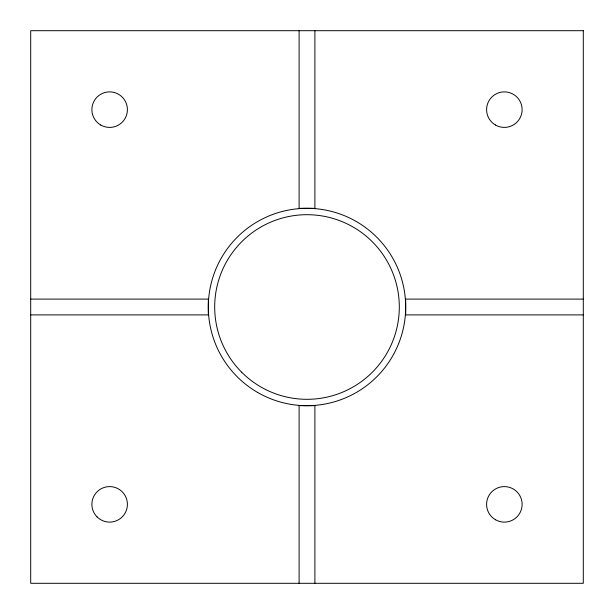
<?xml version="1.0" encoding="UTF-8"?>
<svg xmlns="http://www.w3.org/2000/svg" width="614" height="614" viewBox="0 0 614 614"><rect width="100%" height="100%" fill="white"/><g stroke="black" fill="none" stroke-linecap="round" stroke-linejoin="round"><path stroke-width="0.92" d="M30.7 299.102L208.323 299.102L208.323 314.898L30.7 314.898M583.3 299.102L405.677 299.102L405.677 314.898L583.3 314.898M314.898 30.7L314.898 208.323L299.102 208.323L299.102 30.7M314.898 583.3L314.898 405.677L299.102 405.677L299.102 583.3M583.3 30.7L30.7 30.7L30.7 583.3L583.3 583.3L583.3 30.7M257.657 392.461A98.677 98.677 0 0 0 405.677 307A98.677 98.677 0 0 0 257.657 221.539A98.677 98.677 0 0 0 257.657 392.461M100.765 125.026A17.76 17.76 0 0 0 127.405 109.645A17.76 17.76 0 0 0 100.765 94.257A17.76 17.76 0 0 0 100.765 125.026M495.475 125.026A17.76 17.76 0 0 0 522.123 109.645A17.76 17.76 0 0 0 495.475 94.257A17.76 17.76 0 0 0 495.475 125.026M97.104 516.934A17.76 17.76 0 0 0 126.806 508.929A17.76 17.76 0 0 0 105.017 487.209A17.76 17.76 0 0 0 97.104 516.934M495.475 519.743A17.76 17.76 0 0 0 522.123 504.355A17.76 17.76 0 0 0 495.475 488.974A17.76 17.76 0 0 0 495.475 519.743M241.724 372.276A92.307 92.307 0 0 0 396.16 330.892A92.307 92.307 0 0 0 283.108 217.84A92.307 92.307 0 0 0 241.724 372.276"/></g></svg>
